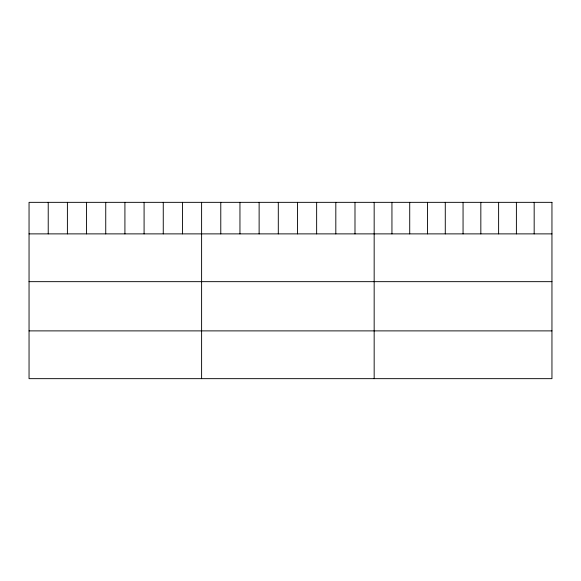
<?xml version="1.0" encoding="UTF-8"?>
<svg xmlns="http://www.w3.org/2000/svg" width="581" height="581" viewBox="0 0 581 581"><rect width="100%" height="100%" fill="white"/><g stroke="black" fill="none" stroke-linecap="round" stroke-linejoin="round"><path stroke-width="0.87" d="M29.05 233.882L551.95 233.882M29.05 281.662L551.95 281.662M29.05 330.887L551.95 330.887M534.171 202.341L534.171 233.882M516.393 202.341L516.393 233.882M498.614 202.341L498.614 233.882M480.836 202.341L480.836 233.882M463.057 202.341L463.057 233.882M445.278 202.341L445.278 233.882M427.5 202.341L427.5 233.882M409.721 202.341L409.721 233.882M391.943 202.341L391.943 233.882M374.164 202.341L374.164 378.659M354.991 202.341L354.991 233.882M335.818 202.341L335.818 233.882M316.645 202.341L316.645 233.882M297.472 202.341L297.472 233.882M278.299 202.341L278.299 233.882M259.126 202.341L259.126 233.882M239.953 202.341L239.953 233.882M220.78 202.341L220.78 233.882M201.607 202.341L201.607 378.659M182.434 202.341L182.434 233.882M163.261 202.341L163.261 233.882M144.088 202.341L144.088 233.882M124.915 202.341L124.915 233.882M105.742 202.341L105.742 233.882M86.569 202.341L86.569 233.882M67.396 202.341L67.396 233.882M48.223 202.341L48.223 233.882M551.95 202.341L29.05 202.341L29.05 378.659L551.95 378.659L551.95 202.341"/></g></svg>
